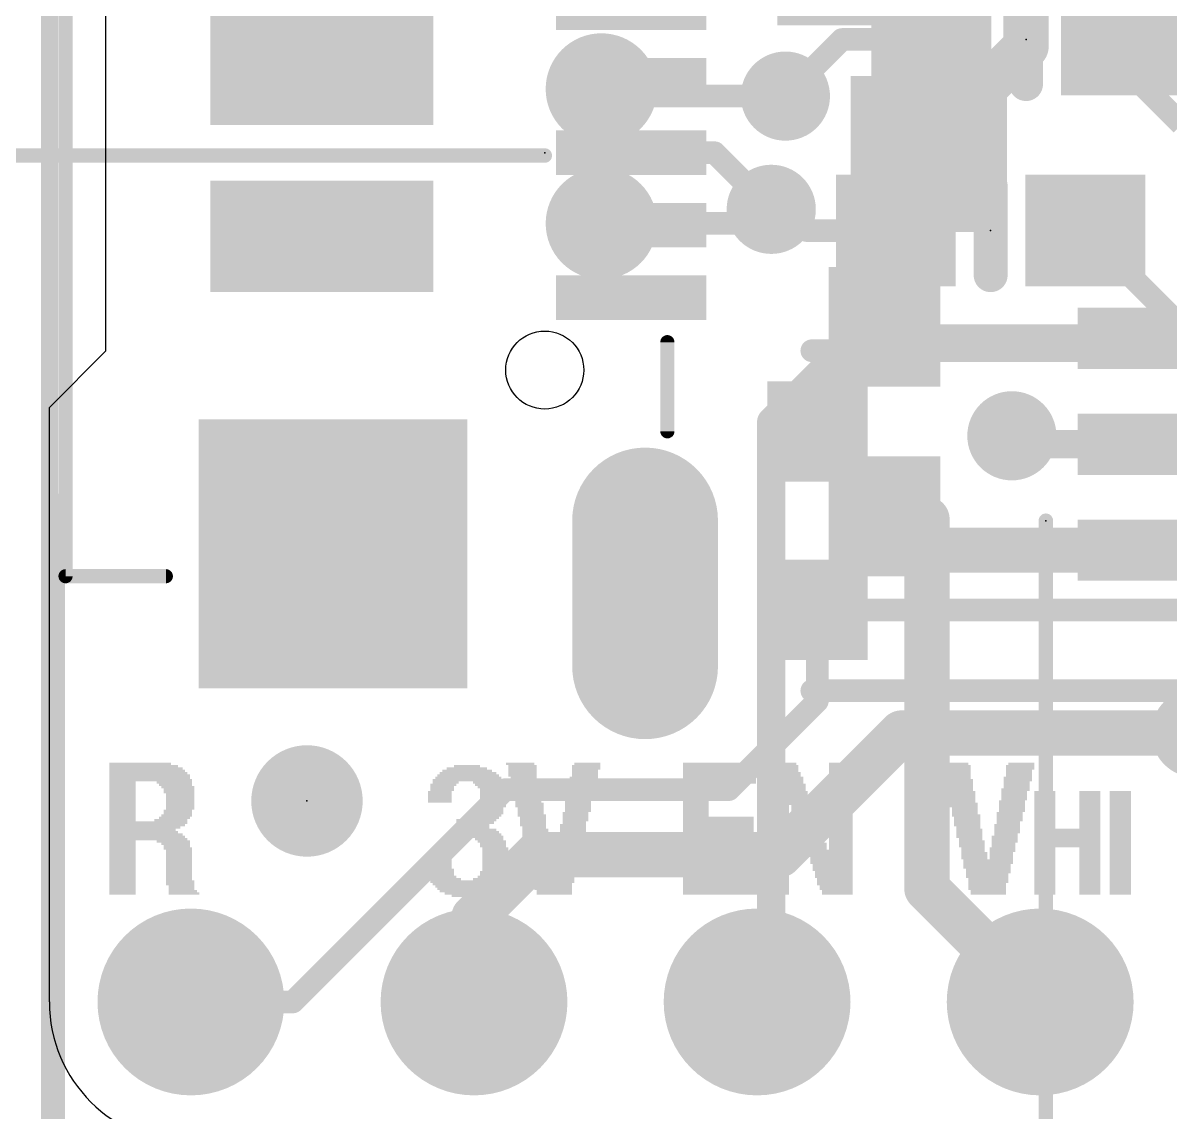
# Model space of a CAD drawing. Extents: x -6 to 40.4, y -4.9 to 21.7.
# Drawn here: x -0.24 to 10.06, y 0.28 to 10.05 of the extents above; entities that cross this region are included whole.
import ezdxf

# ---------------------------------------------------------------- set-up
doc = ezdxf.new("R2010")
doc.units = 0
for name, color, linetype in [('1', 12, 'CONTINUOUS'), ('16', 5, 'CONTINUOUS'), ('17', 110, 'CONTINUOUS'), ('18', 110, 'CONTINUOUS'), ('20', 4, 'CONTINUOUS'), ('200', 132, 'CONTINUOUS'), ('21', 40, 'CONTINUOUS'), ('23', 40, 'CONTINUOUS'), ('47', 253, 'CONTINUOUS')]:
    doc.layers.add(name, color=color, linetype=linetype)

# ---------------------------------------------------------------- blocks, each defined once
blk = doc.blocks.new('PIE')
at = {"const_width": 0.5}
blk.add_lwpolyline([(0, -0.25, 1), (0, 0.25, 1), (0, -0.25)], format="xyb", dxfattribs=at)
blk = doc.blocks.new('RECT')
blk.add_solid([(-0.5, -0.5), (0.5, -0.5), (-0.5, 0.5), (0.5, 0.5)])
blk = doc.blocks.new('ROUNDP')
at = {"const_width": 0.5}
blk.add_lwpolyline([(0, -0.25, 1), (0, 0.25, 1), (0, -0.25)], format="xyb", dxfattribs=at)
blk = doc.blocks.new('OFFSETP100')
at = {"const_width": 1}
blk.add_lwpolyline([(0, 0), (1, 0)], dxfattribs=at)
at = {"const_width": 0.5}
for points in [[(0, 0.25, 1), (0, -0.25)], [(1, -0.25, 1), (1, 0.25)]]:
    blk.add_lwpolyline(points, format="xyb", dxfattribs=at)
blk = doc.blocks.new('SQUAREP')
blk.add_solid([(-0.5, -0.5), (0.5, -0.5), (-0.5, 0.5), (0.5, 0.5)])
blk = doc.blocks.new('ROUNDV')
at = {"const_width": 0.5}
blk.add_lwpolyline([(0, -0.25, 1), (0, 0.25, 1), (0, -0.25)], format="xyb", dxfattribs=at)

msp = doc.modelspace()

# ---------------------------------------------------------------- linework, layer by layer
at = {"layer": '1'}
for points, const_width in [([(0, 17.78), (0, 0)], 0.1524), ([(7.112, 9.906), (6.604, 9.398)], 0.2032), ([(7.913, 9.906), (7.112, 9.906)], 0.2032), ([(9.613, 9.906), (9.613, 9.691)], 0.2032), ([(10.16, 9.144), (9.613, 9.691)], 0.2032), ([(5.22, 9.54), (5.362, 9.398)], 0.2032), ([(6.604, 9.398), (5.362, 9.398)], 0.2032), ([(5.22, 8.89), (5.969, 8.89)], 0.2032), ([(5.969, 8.89), (6.477, 8.382)], 0.2032), ([(6.477, 8.382), (6.604, 8.382)], 0.2032), ([(6.7945, 8.1915), (6.604, 8.382)], 0.2032), ([(7.5955, 8.1915), (6.7945, 8.1915)], 0.2032), ([(10.3242, 7.1628), (9.2955, 8.1915)], 0.2032), ([(6.8908, 4.788), (10.9908, 4.788)], 0.2032), ([(6.8908, 3.9698), (6.8908, 4.788)], 0.2032), ([(6.096, 3.175), (6.8908, 3.9698)], 0.2032), ([(6.5532, 2.5908), (7.6454, 3.683)], 0.4064), ([(10.287, 3.683), (7.6454, 3.683)], 0.4064), ([(4.0894, 3.175), (2.1844, 1.27)], 0.2032), ([(6.096, 3.175), (4.0894, 3.175)], 0.2032), ([(4.3688, 2.5908), (3.81, 2.032)], 0.4064), ([(4.3688, 2.5908), (6.5532, 2.5908)], 0.4064), ([(3.81, 1.27), (3.81, 2.032)], 0.4064), ([(1.27, 1.27), (2.1844, 1.27)], 0.2032)]:
    msp.add_lwpolyline(points, dxfattribs=dict(at, const_width=const_width))
for points, const_width in [([(7.112, 9.9568, 1), (7.112, 9.8552)], 0.1016), ([(7.1479, 9.8701, 1), (7.0761, 9.9419)], 0.1016), ([(7.913, 9.8552, 1), (7.913, 9.9568)], 0.1016), ([(9.6638, 9.906, 1), (9.5622, 9.906)], 0.1016), ([(9.6489, 9.7269, 1), (9.5771, 9.6551)], 0.1016), ([(9.5622, 9.691, 1), (9.6638, 9.691)], 0.1016), ([(5.2559, 9.5759, 1), (5.1841, 9.5041)], 0.1016), ([(5.362, 9.4488, 1), (5.362, 9.3472)], 0.1016), ([(5.3261, 9.3621, 1), (5.3979, 9.4339)], 0.1016), ([(6.5681, 9.4339, 1), (6.6399, 9.3621)], 0.1016), ([(6.604, 9.3472, 1), (6.604, 9.4488)], 0.1016), ([(5.22, 8.9408, 1), (5.22, 8.8392)], 0.1016), ([(6.0049, 8.9259, 1), (5.9331, 8.8541)], 0.1016), ([(5.969, 8.8392, 1), (5.969, 8.9408)], 0.1016), ([(6.477, 8.4328, 1), (6.477, 8.3312)], 0.1016), ([(6.4411, 8.3461, 1), (6.5129, 8.4179)], 0.1016), ([(6.6399, 8.4179, 1), (6.5681, 8.3461)], 0.1016), ([(6.604, 8.3312, 1), (6.604, 8.4328)], 0.1016), ([(6.7945, 8.2423, 1), (6.7945, 8.1407)], 0.1016), ([(6.7586, 8.1556, 1), (6.8304, 8.2274)], 0.1016), ([(7.5955, 8.1407, 1), (7.5955, 8.2423)], 0.1016), ([(9.3314, 8.2274, 1), (9.2596, 8.1556)], 0.1016), ([(6.8908, 4.8388, 1), (6.8908, 4.7372)], 0.1016), ([(6.9416, 4.788, 1), (6.84, 4.788)], 0.1016), ([(6.84, 3.9698, 1), (6.9416, 3.9698)], 0.1016), ([(6.9267, 3.9339, 1), (6.8549, 4.0057)], 0.1016), ([(7.6454, 3.7846, 1), (7.6454, 3.5814)], 0.2032), ([(7.7172, 3.6112, 1), (7.5736, 3.7548)], 0.2032), ([(4.0894, 3.2258, 1), (4.0894, 3.1242)], 0.1016), ([(4.1253, 3.1391, 1), (4.0535, 3.2109)], 0.1016), ([(6.0601, 3.2109, 1), (6.1319, 3.1391)], 0.1016), ([(6.096, 3.1242, 1), (6.096, 3.2258)], 0.1016), ([(4.3688, 2.6924, 1), (4.3688, 2.4892)], 0.2032), ([(4.4406, 2.519, 1), (4.297, 2.6626)], 0.2032), ([(6.5532, 2.4892, 1), (6.5532, 2.6924)], 0.2032), ([(6.4814, 2.6626, 1), (6.625, 2.519)], 0.2032), ([(3.9116, 2.032, 1), (3.7084, 2.032)], 0.2032), ([(3.7382, 2.1038, 1), (3.8818, 1.9602)], 0.2032), ([(1.27, 1.3208, 1), (1.27, 1.2192)], 0.1016), ([(2.1485, 1.3059, 1), (2.2203, 1.2341)], 0.1016), ([(2.1844, 1.2192, 1), (2.1844, 1.3208)], 0.1016), ([(3.7084, 1.27, 1), (3.9116, 1.27)], 0.2032)]:
    msp.add_lwpolyline(points, format="xyb", dxfattribs=dict(at, const_width=const_width))
at = {"layer": '16'}
for points, const_width in [([(0, 17.78), (0, 0)], 0.1524), ([(8.763, 11.176), (8.763, 9.8425)], 0.4064), ([(8.763, 9.8425), (7.8909, 8.9704)], 0.4064), ([(5.0165, 9.398), (4.953, 9.4615)], 0.2032), ([(6.604, 9.398), (5.0165, 9.398)], 0.2032), ([(7.8909, 8.8773), (7.8909, 8.9704)], 0.254), ([(6.477, 8.382), (6.35, 8.255)], 0.2032), ([(6.35, 8.255), (4.953, 8.255)], 0.2032), ([(7.327, 7.327), (6.477, 6.477)], 0.254), ([(7.493, 7.327), (7.327, 7.327)], 0.254), ([(7.5962, 7.2238), (7.493, 7.327)], 0.254), ([(9.8251, 7.2238), (7.5962, 7.2238)], 0.254), ([(6.477, 6.477), (6.477, 1.397)], 0.254), ([(8.7122, 6.2738), (8.636, 6.35)], 0.254), ([(9.8251, 6.2738), (8.7122, 6.2738)], 0.254), ([(7.493, 5.9827), (7.1427, 5.6324)], 0.254), ([(7.493, 5.627), (7.493, 5.9827)], 0.254), ([(7.493, 5.9827), (7.874, 5.6017)], 0.254), ([(7.874, 5.6017), (7.874, 2.286)], 0.4064), ([(7.2973, 5.3238), (7.1427, 5.6324)], 0.254), ([(9.8251, 5.3238), (7.2973, 5.3238)], 0.4064), ([(9.8251, 5.3238), (10.4292, 5.3238)], 0.4064), ([(7.874, 2.286), (8.89, 1.27)], 0.4064), ([(6.477, 1.397), (6.35, 1.27)], 0.254)]:
    msp.add_lwpolyline(points, dxfattribs=dict(at, const_width=const_width))
for points, const_width in [([(8.8348, 9.7707, 1), (8.6912, 9.9143)], 0.2032), ([(8.6614, 9.8425, 1), (8.8646, 9.8425)], 0.2032), ([(4.9889, 9.4974, 1), (4.9171, 9.4256)], 0.1016), ([(5.0165, 9.4488, 1), (5.0165, 9.3472)], 0.1016), ([(4.9806, 9.3621, 1), (5.0524, 9.4339)], 0.1016), ([(6.604, 9.3472, 1), (6.604, 9.4488)], 0.1016), ([(7.8191, 9.0422, 1), (7.9627, 8.8986)], 0.2032), ([(7.9544, 8.9704, 1), (7.8274, 8.9704)], 0.127), ([(7.8274, 8.8773, 1), (7.9544, 8.8773)], 0.127), ([(6.5129, 8.3461, 1), (6.4411, 8.4179)], 0.1016), ([(4.953, 8.3058, 1), (4.953, 8.2042)], 0.1016), ([(6.3141, 8.2909, 1), (6.3859, 8.2191)], 0.1016), ([(6.35, 8.2042, 1), (6.35, 8.3058)], 0.1016), ([(7.327, 7.3905, 1), (7.327, 7.2635)], 0.127), ([(7.3719, 7.2821, 1), (7.2821, 7.3719)], 0.127), ([(7.5379, 7.3719, 1), (7.4481, 7.2821)], 0.127), ([(7.493, 7.2635, 1), (7.493, 7.3905)], 0.127), ([(7.5962, 7.2873, 1), (7.5962, 7.1603)], 0.127), ([(7.5513, 7.1789, 1), (7.6411, 7.2687)], 0.127), ([(9.8251, 7.1603, 1), (9.8251, 7.2873)], 0.127), ([(6.5405, 6.477, 1), (6.4135, 6.477)], 0.127), ([(6.4321, 6.5219, 1), (6.5219, 6.4321)], 0.127), ([(8.6809, 6.3949, 1), (8.5911, 6.3051)], 0.127), ([(8.7122, 6.3373, 1), (8.7122, 6.2103)], 0.127), ([(8.6673, 6.2289, 1), (8.7571, 6.3187)], 0.127), ([(9.8251, 6.2103, 1), (9.8251, 6.3373)], 0.127), ([(7.5565, 5.9827, 1), (7.4295, 5.9827)], 0.127), ([(7.5379, 6.0276, 1), (7.4481, 5.9378)], 0.127), ([(7.5379, 5.9378, 1), (7.4481, 6.0276)], 0.127), ([(7.9756, 5.6017, 1), (7.7724, 5.6017)], 0.2032), ([(7.1995, 5.6609, 1), (7.0859, 5.604)], 0.127), ([(7.0978, 5.6773, 1), (7.1876, 5.5875)], 0.127), ([(7.4295, 5.627, 1), (7.5565, 5.627)], 0.127), ([(7.8291, 5.5568, 1), (7.9189, 5.6466)], 0.127), ([(7.2973, 5.4254, 1), (7.2973, 5.2222)], 0.2032), ([(9.8251, 5.4254, 1), (9.8251, 5.2222)], 0.2032), ([(9.8251, 5.2222, 1), (9.8251, 5.4254)], 0.2032), ([(7.2405, 5.2954, 1), (7.3541, 5.3522)], 0.127), ([(7.9458, 2.3578, 1), (7.8022, 2.2142)], 0.2032), ([(7.7724, 2.286, 1), (7.9756, 2.286)], 0.2032), ([(6.4135, 1.397, 1), (6.5405, 1.397)], 0.127), ([(6.5219, 1.3521, 1), (6.4321, 1.4419)], 0.127), ([(8.8182, 1.1982, 1), (8.9618, 1.3418)], 0.2032), ([(6.3051, 1.3149, 1), (6.3949, 1.2251)], 0.127)]:
    msp.add_lwpolyline(points, format="xyb", dxfattribs=dict(at, const_width=const_width))
at = {"layer": '20'}
for p, q in [((0.508, 7.112), (0.508, 10.668)), ((0, 6.604), (0.508, 7.112)), ((0, 1.27), (0, 6.604))]:
    msp.add_line(p, q, dxfattribs=at)
msp.add_circle((4.445, 6.94), 0.35, dxfattribs=at)
msp.add_arc((1.27, 1.27), 1.27, 180, 270, dxfattribs=at)
at = {"layer": '21'}
for points, const_width in [([(0.145, 12.69), (0.145, 5.09)], 0.127), ([(8.763, 10.306), (8.763, 9.506)], 0.3048), ([(8.4455, 8.5915), (8.4455, 7.7915)], 0.3048), ([(5.545, 7.19), (5.545, 6.39)], 0.127), ([(6.8408, 7.1134), (11.0408, 7.1134)], 0.2032), ([(0.145, 5.09), (1.045, 5.09)], 0.127), ([(11.0408, 4.0626), (6.8408, 4.0626)], 0.2032)]:
    msp.add_lwpolyline(points, dxfattribs=dict(at, const_width=const_width))
for points, const_width in [([(8.6868, 9.506, 1), (8.8392, 9.506)], 0.1524), ([(8.5217, 8.5915, 1), (8.3693, 8.5915)], 0.1524), ([(8.3693, 7.7915, 1), (8.5217, 7.7915)], 0.1524), ([(5.5767, 7.19, 1), (5.5133, 7.19)], 0.0635), ([(6.8408, 7.1642, 1), (6.8408, 7.0626)], 0.1016), ([(5.5133, 6.39, 1), (5.5767, 6.39)], 0.0635), ([(0.145, 5.1217, 1), (0.145, 5.0583)], 0.0635), ([(1.045, 5.0583, 1), (1.045, 5.1217)], 0.0635), ([(0.1133, 5.09, 1), (0.1768, 5.09)], 0.0635), ([(6.8408, 4.1134, 1), (6.8408, 4.0118)], 0.1016)]:
    msp.add_lwpolyline(points, format="xyb", dxfattribs=dict(at, const_width=const_width))
at = {"layer": '23'}
for p in [(8.763, 9.906), (4.445, 8.89), (8.4455, 8.1915), (8.9408, 5.588), (2.3114, 3.0734)]:
    msp.add_point(p, dxfattribs=at)
at = {"layer": '47', "const_width": 0.13}
for points in [[(4.445, 8.8646), (-2.7628, 8.8646)], [(0.0762, 5.7658), (0.0762, -4.8456)], [(8.9408, 5.588), (8.9408, -4.8456)]]:
    msp.add_lwpolyline(points, dxfattribs=at)
at = {"layer": '47', "const_width": 0.065}
for points in [[(4.445, 8.8321, 1), (4.445, 8.8971)], [(0.1087, 5.7658, 1), (0.0437, 5.7658)], [(8.9733, 5.588, 1), (8.9083, 5.588)]]:
    msp.add_lwpolyline(points, format="xyb", dxfattribs=at)

# ---------------------------------------------------------------- block references
at = {"layer": '1'}
for p, xscale in [((7.913, 9.906), 1.075), ((9.613, 9.906), 1.075), ((2.445, 9.64), 2), ((7.5955, 8.1915), 1.075), ((9.2955, 8.1915), 1.075), ((2.445, 8.14), 2)]:
    msp.add_blockref('RECT', p, dxfattribs=dict(at, xscale=xscale))
at = {"layer": '1', "xscale": 0.4, "yscale": 1.35, "rotation": 270}
for p in [(5.22, 10.19), (5.22, 9.54), (5.22, 8.89), (5.22, 8.24), (5.22, 7.59)]:
    msp.add_blockref('RECT', p, dxfattribs=at)
at = {"layer": '1', "xscale": 0.9, "yscale": 0.9}
for p in [(6.8908, 6.388), (6.8908, 4.788)]:
    msp.add_blockref('RECT', p, dxfattribs=at)
at = {"layer": '1'}
msp.add_blockref('PIE', (2.3114, 3.0734), dxfattribs=at)
at = {"layer": '16', "rotation": 90}
for p, xscale, yscale in [((7.2305, 10.7315), 1.4, 1.4), ((7.8909, 8.8773), 1.4, 1.4), ((9.8251, 7.2238), 0.55, 1.2), ((9.8251, 6.2738), 0.55, 1.2), ((9.8251, 5.3238), 0.55, 1.2)]:
    msp.add_blockref('RECT', p, dxfattribs=dict(at, xscale=xscale, yscale=yscale))
at = {"layer": '16'}
for p in [(4.953, 9.4615), (4.953, 8.255)]:
    msp.add_blockref('PIE', p, dxfattribs=at)
at = {"layer": '16', "xscale": 1.075, "rotation": 270}
for p in [(7.493, 7.327), (7.493, 5.627)]:
    msp.add_blockref('RECT', p, dxfattribs=at)
at = {"layer": '17', "xscale": 2.413, "yscale": 2.413}
msp.add_blockref('SQUAREP', (2.545, 5.29), dxfattribs=at)
msp.add_blockref('SQUAREP', (2.545, 5.29), dxfattribs=at)
at = {"layer": '17', "rotation": 270}
for name, p, xscale, yscale in [('OFFSETP100', (5.345, 5.59), 1.308, 1.308), ('OFFSETP100', (5.345, 5.59), 1.308, 1.308), ('ROUNDP', (1.27, 1.27), 1.6764, 1.6764), ('ROUNDP', (1.27, 1.27), 1.6764, 1.6764), ('ROUNDP', (3.81, 1.27), 1.6764, 1.6764), ('ROUNDP', (3.81, 1.27), 1.6764, 1.6764), ('ROUNDP', (6.35, 1.27), 1.6764, 1.6764), ('ROUNDP', (6.35, 1.27), 1.6764, 1.6764), ('ROUNDP', (8.89, 1.27), 1.6764, 1.6764), ('ROUNDP', (8.89, 1.27), 1.6764, 1.6764)]:
    msp.add_blockref(name, p, dxfattribs=dict(at, xscale=xscale, yscale=yscale))
at = {"layer": '18', "xscale": 0.8001, "yscale": 0.8001}
for p in [(6.604, 9.398), (6.604, 9.398), (6.477, 8.382), (6.477, 8.382), (8.636, 6.35), (8.636, 6.35), (10.287, 3.683), (10.287, 3.683)]:
    msp.add_blockref('ROUNDV', p, dxfattribs=at)
at = {"layer": '200'}
for p, xscale, yscale in [((0.8148, 3.4078), 0.5512, 0.0211), ((0.8465, 3.3867), 0.6147, 0.0211), ((3.7465, 3.3867), 0.2337, 0.0211), ((4.224, 3.4078), 0.254, 0.0211), ((4.2443, 3.3867), 0.254, 0.0211), ((4.8158, 3.3867), 0.254, 0.0211), ((4.826, 3.4078), 0.2337, 0.0211), ((6.0122, 3.4078), 0.6553, 0.0211), ((6.0122, 3.3867), 0.6553, 0.0211), ((6.5621, 3.4078), 0.2769, 0.0211), ((6.5723, 3.3867), 0.2972, 0.0211), ((7.1018, 3.4078), 0.2134, 0.0211), ((7.1018, 3.3867), 0.2134, 0.0211), ((8.1178, 3.4078), 0.254, 0.0211), ((8.1382, 3.3867), 0.254, 0.0211), ((8.7097, 3.3867), 0.254, 0.0211), ((8.7198, 3.4078), 0.2337, 0.0211), ((0.8681, 3.3655), 0.6579, 0.0213), ((0.8783, 3.3443), 0.6782, 0.0211), ((0.8884, 3.3232), 0.6985, 0.0211), ((0.8999, 3.302), 0.7214, 0.0213), ((3.7579, 3.302), 0.5512, 0.0213), ((3.7567, 3.3232), 0.508, 0.0211), ((3.7478, 3.3443), 0.4445, 0.0211), ((3.7465, 3.3655), 0.3607, 0.0213), ((4.2443, 3.3655), 0.254, 0.0213), ((4.2443, 3.3443), 0.254, 0.0211), ((4.2443, 3.3232), 0.254, 0.0211), ((4.2443, 3.302), 0.254, 0.0213), ((4.8158, 3.3655), 0.254, 0.0213), ((4.8057, 3.3443), 0.2337, 0.0211), ((4.8057, 3.3232), 0.2337, 0.0211), ((4.8057, 3.302), 0.2337, 0.0213), ((6.0122, 3.3655), 0.6553, 0.0213), ((6.0122, 3.3443), 0.6553, 0.0211), ((6.0122, 3.3232), 0.6553, 0.0211), ((6.0122, 3.302), 0.6553, 0.0213), ((6.5824, 3.3232), 0.3175, 0.0211), ((6.5824, 3.302), 0.3175, 0.0213), ((6.5723, 3.3655), 0.2972, 0.0213), ((6.5723, 3.3443), 0.2972, 0.0211), ((7.1018, 3.3655), 0.2134, 0.0213), ((7.1018, 3.3443), 0.2134, 0.0211), ((7.1018, 3.3232), 0.2134, 0.0211), ((7.1018, 3.302), 0.2134, 0.0213), ((8.1382, 3.3655), 0.254, 0.0213), ((8.1382, 3.3443), 0.254, 0.0211), ((8.1382, 3.3232), 0.254, 0.0211), ((8.1382, 3.302), 0.254, 0.0213), ((8.7097, 3.3655), 0.254, 0.0213), ((8.6995, 3.3443), 0.2337, 0.0211), ((8.6995, 3.3232), 0.2337, 0.0211), ((8.6995, 3.302), 0.2337, 0.0213), ((0.8999, 3.2808), 0.7214, 0.0211), ((0.91, 3.2597), 0.7417, 0.0211), ((0.656, 3.2385), 0.2337, 0.0213), ((0.656, 3.2173), 0.2337, 0.0211), ((0.656, 3.1962), 0.2337, 0.0211), ((1.1221, 3.2385), 0.3175, 0.0213), ((1.1323, 3.2173), 0.2972, 0.0211), ((1.1526, 3.1962), 0.2972, 0.0211), ((3.5357, 3.2173), 0.2337, 0.0211), ((3.5243, 3.1962), 0.2108, 0.0211), ((3.7465, 3.2597), 0.6147, 0.0211), ((3.556, 3.2385), 0.2337, 0.0213), ((3.7579, 3.2808), 0.5918, 0.0211), ((3.937, 3.2385), 0.2743, 0.0213), ((3.9472, 3.2173), 0.254, 0.0211), ((3.97, 3.1962), 0.254, 0.0211), ((4.2545, 3.2808), 0.2337, 0.0211), ((4.2647, 3.2597), 0.254, 0.0211), ((4.2647, 3.2385), 0.254, 0.0213), ((4.2647, 3.2173), 0.254, 0.0211), ((4.2761, 3.1962), 0.2311, 0.0211), ((4.7955, 3.2808), 0.254, 0.0211), ((4.7955, 3.2597), 0.254, 0.0211), ((4.7841, 3.2385), 0.2311, 0.0213), ((4.7841, 3.2173), 0.2311, 0.0211), ((4.7841, 3.1962), 0.2311, 0.0211), ((6.0122, 3.2808), 0.6553, 0.0211), ((6.0122, 3.2597), 0.6553, 0.0211), ((6.0122, 3.2385), 0.6553, 0.0213), ((5.8001, 3.2173), 0.2311, 0.0211), ((5.8001, 3.1962), 0.2311, 0.0211), ((6.5938, 3.2808), 0.3404, 0.0211), ((6.5938, 3.2597), 0.3404, 0.0211), ((6.5938, 3.2385), 0.3404, 0.0213), ((6.604, 3.2173), 0.3607, 0.0211), ((6.604, 3.1962), 0.3607, 0.0211), ((7.1018, 3.2808), 0.2134, 0.0211), ((7.1018, 3.2597), 0.2134, 0.0211), ((7.1018, 3.2385), 0.2134, 0.0213), ((7.1018, 3.2173), 0.2134, 0.0211), ((7.1018, 3.1962), 0.2134, 0.0211), ((8.1496, 3.2808), 0.2311, 0.0211), ((8.161, 3.2597), 0.254, 0.0211), ((8.161, 3.2385), 0.254, 0.0213), ((8.161, 3.2173), 0.254, 0.0211), ((8.1712, 3.1962), 0.2337, 0.0211), ((8.6893, 3.2808), 0.254, 0.0211), ((8.6893, 3.2597), 0.254, 0.0211), ((8.6792, 3.2385), 0.2337, 0.0213), ((8.6792, 3.2173), 0.2337, 0.0211), ((8.6792, 3.1962), 0.2337, 0.0211), ((0.656, 3.175), 0.2337, 0.0213), ((0.656, 3.1538), 0.2337, 0.0211), ((0.656, 3.1327), 0.2337, 0.0211), ((0.656, 3.1115), 0.2337, 0.0213), ((0.656, 3.0903), 0.2337, 0.0211), ((1.164, 3.175), 0.2743, 0.0213), ((1.164, 3.1538), 0.2743, 0.0211), ((1.1742, 3.1327), 0.254, 0.0211), ((1.1742, 3.1115), 0.254, 0.0213), ((1.1742, 3.0903), 0.254, 0.0211), ((3.5039, 3.1538), 0.2108, 0.0211), ((3.5039, 3.1327), 0.2108, 0.0211), ((3.5039, 3.1115), 0.2108, 0.0213), ((3.5039, 3.0903), 0.2108, 0.0211), ((3.5243, 3.175), 0.2108, 0.0213), ((3.9802, 3.175), 0.2337, 0.0213), ((3.9802, 3.1538), 0.2337, 0.0211), ((3.9802, 3.1327), 0.2337, 0.0211), ((3.9802, 3.1115), 0.2337, 0.0213), ((3.9802, 3.0903), 0.2337, 0.0211), ((4.2761, 3.175), 0.2311, 0.0213), ((4.2875, 3.1538), 0.254, 0.0211), ((4.2875, 3.1327), 0.254, 0.0211), ((4.2977, 3.1115), 0.2337, 0.0213), ((4.2977, 3.0903), 0.2337, 0.0211), ((4.7625, 3.1538), 0.2337, 0.0211), ((4.7625, 3.1327), 0.2337, 0.0211), ((4.7625, 3.1115), 0.2337, 0.0213), ((4.7625, 3.0903), 0.2337, 0.0211), ((4.7727, 3.175), 0.254, 0.0213), ((5.8001, 3.175), 0.2311, 0.0213), ((5.8001, 3.1538), 0.2311, 0.0211), ((5.8001, 3.1327), 0.2311, 0.0211), ((5.8001, 3.1115), 0.2311, 0.0213), ((5.8001, 3.0903), 0.2311, 0.0211), ((6.604, 3.175), 0.3607, 0.0213), ((6.6142, 3.1538), 0.381, 0.0211), ((6.6142, 3.1327), 0.381, 0.0211), ((6.6142, 3.1115), 0.381, 0.0213), ((6.6256, 3.0903), 0.4039, 0.0211), ((7.1018, 3.175), 0.2134, 0.0213), ((7.1018, 3.1538), 0.2134, 0.0211), ((7.1018, 3.1327), 0.2134, 0.0211), ((7.1018, 3.1115), 0.2134, 0.0213), ((7.1018, 3.0903), 0.2134, 0.0211), ((8.1813, 3.1538), 0.254, 0.0211), ((8.1813, 3.1327), 0.254, 0.0211), ((8.1712, 3.175), 0.2337, 0.0213), ((8.1915, 3.1115), 0.2337, 0.0213), ((8.1915, 3.0903), 0.2337, 0.0211), ((8.669, 3.175), 0.254, 0.0213), ((8.6576, 3.1538), 0.2311, 0.0211), ((8.6576, 3.1327), 0.2311, 0.0211), ((8.6576, 3.1115), 0.2311, 0.0213), ((8.6576, 3.0903), 0.2311, 0.0211), ((8.9319, 3.1538), 0.1905, 0.0211), ((8.9319, 3.1327), 0.1905, 0.0211), ((8.9319, 3.1115), 0.1905, 0.0213), ((8.9319, 3.0903), 0.1905, 0.0211), ((9.3358, 3.1538), 0.1905, 0.0211), ((9.3358, 3.1327), 0.1905, 0.0211), ((9.3358, 3.1115), 0.1905, 0.0213), ((9.3358, 3.0903), 0.1905, 0.0211), ((9.6101, 3.1538), 0.1905, 0.0211), ((9.6101, 3.1327), 0.1905, 0.0211), ((9.6101, 3.1115), 0.1905, 0.0213), ((9.6101, 3.0903), 0.1905, 0.0211), ((0.656, 3.0692), 0.2337, 0.0211), ((0.656, 3.048), 0.2337, 0.0213), ((0.656, 3.0268), 0.2337, 0.0211), ((0.656, 3.0057), 0.2337, 0.0211), ((0.656, 2.9845), 0.2337, 0.0213), ((1.1539, 2.9845), 0.254, 0.0213), ((1.1742, 3.0692), 0.254, 0.0211), ((1.1742, 3.048), 0.254, 0.0213), ((1.1742, 3.0268), 0.254, 0.0211), ((1.1742, 3.0057), 0.254, 0.0211), ((3.5039, 3.0692), 0.2108, 0.0211), ((3.9586, 3.0057), 0.2311, 0.0211), ((3.9586, 2.9845), 0.2311, 0.0213), ((3.9802, 3.0692), 0.2337, 0.0211), ((3.9802, 3.048), 0.2337, 0.0213), ((3.9802, 3.0268), 0.2337, 0.0211), ((4.2977, 3.0692), 0.2337, 0.0211), ((4.3078, 3.048), 0.254, 0.0213), ((4.3078, 3.0268), 0.254, 0.0211), ((4.318, 3.0057), 0.2337, 0.0211), ((4.318, 2.9845), 0.2337, 0.0213), ((4.7422, 3.0692), 0.2337, 0.0211), ((4.7422, 3.048), 0.2337, 0.0213), ((4.7422, 3.0268), 0.2337, 0.0211), ((4.7422, 3.0057), 0.2337, 0.0211), ((4.7422, 2.9845), 0.2337, 0.0213), ((5.8001, 3.0692), 0.2311, 0.0211), ((5.8001, 3.048), 0.2311, 0.0213), ((5.8001, 3.0268), 0.2311, 0.0211), ((5.8001, 3.0057), 0.2311, 0.0211), ((5.8001, 2.9845), 0.2311, 0.0213), ((6.5303, 3.0268), 0.2134, 0.0211), ((6.5303, 3.0057), 0.2134, 0.0211), ((6.5303, 2.9845), 0.2134, 0.0213), ((6.6256, 3.0692), 0.4039, 0.0211), ((6.6256, 3.048), 0.4039, 0.0213), ((6.7526, 3.0268), 0.1905, 0.0211), ((6.7526, 3.0057), 0.1905, 0.0211), ((6.7628, 2.9845), 0.2108, 0.0213), ((7.1018, 3.0692), 0.2134, 0.0211), ((7.1018, 3.048), 0.2134, 0.0213), ((7.1018, 3.0268), 0.2134, 0.0211), ((7.1018, 3.0057), 0.2134, 0.0211), ((7.1018, 2.9845), 0.2134, 0.0213), ((8.1915, 3.0692), 0.2337, 0.0211), ((8.2017, 3.048), 0.254, 0.0213), ((8.2017, 3.0268), 0.254, 0.0211), ((8.2131, 3.0057), 0.2311, 0.0211), ((8.2131, 2.9845), 0.2311, 0.0213), ((8.636, 3.0692), 0.2337, 0.0211), ((8.636, 3.048), 0.2337, 0.0213), ((8.636, 3.0268), 0.2337, 0.0211), ((8.636, 3.0057), 0.2337, 0.0211), ((8.636, 2.9845), 0.2337, 0.0213), ((8.9319, 3.0692), 0.1905, 0.0211), ((8.9319, 3.048), 0.1905, 0.0213), ((8.9319, 3.0268), 0.1905, 0.0211), ((8.9319, 3.0057), 0.1905, 0.0211), ((8.9319, 2.9845), 0.1905, 0.0213), ((9.3358, 3.0692), 0.1905, 0.0211), ((9.3358, 3.048), 0.1905, 0.0213), ((9.3358, 3.0268), 0.1905, 0.0211), ((9.3358, 3.0057), 0.1905, 0.0211), ((9.3358, 2.9845), 0.1905, 0.0213), ((9.6101, 3.0692), 0.1905, 0.0211), ((9.6101, 3.048), 0.1905, 0.0213), ((9.6101, 3.0268), 0.1905, 0.0211), ((9.6101, 3.0057), 0.1905, 0.0211), ((9.6101, 2.9845), 0.1905, 0.0213), ((0.656, 2.9633), 0.2337, 0.0211), ((0.656, 2.9422), 0.2337, 0.0211), ((0.656, 2.921), 0.2337, 0.0213), ((0.656, 2.8998), 0.2337, 0.0211), ((0.8884, 2.8787), 0.6985, 0.0211), ((1.0904, 2.8998), 0.2946, 0.0211), ((1.1221, 2.921), 0.2769, 0.0213), ((1.1424, 2.9422), 0.2769, 0.0211), ((1.1539, 2.9633), 0.254, 0.0211), ((3.8316, 2.8998), 0.3581, 0.0211), ((3.8214, 2.8787), 0.3378, 0.0211), ((3.9065, 2.921), 0.254, 0.0213), ((3.937, 2.9422), 0.2337, 0.0211), ((3.9472, 2.9633), 0.254, 0.0211), ((4.318, 2.9633), 0.2337, 0.0211), ((4.3282, 2.9422), 0.254, 0.0211), ((4.3396, 2.921), 0.2311, 0.0213), ((4.3396, 2.8998), 0.2311, 0.0211), ((4.3396, 2.8787), 0.2311, 0.0211), ((4.7104, 2.8787), 0.2108, 0.0211), ((4.7206, 2.9633), 0.2311, 0.0211), ((4.7206, 2.9422), 0.2311, 0.0211), ((4.7206, 2.921), 0.2311, 0.0213), ((4.7206, 2.8998), 0.2311, 0.0211), ((5.8001, 2.9633), 0.2311, 0.0211), ((5.8001, 2.9422), 0.2311, 0.0211), ((6.002, 2.921), 0.635, 0.0213), ((6.002, 2.8998), 0.635, 0.0211), ((6.002, 2.8787), 0.635, 0.0211), ((6.5303, 2.9633), 0.2134, 0.0211), ((6.5303, 2.9422), 0.2134, 0.0211), ((6.5303, 2.921), 0.2134, 0.0213), ((6.5303, 2.8998), 0.2134, 0.0211), ((6.5303, 2.8787), 0.2134, 0.0211), ((6.7729, 2.9633), 0.1905, 0.0211), ((6.7729, 2.9422), 0.1905, 0.0211), ((6.7945, 2.921), 0.188, 0.0213), ((6.7945, 2.8998), 0.188, 0.0211), ((6.7945, 2.8787), 0.188, 0.0211), ((7.1018, 2.9633), 0.2134, 0.0211), ((7.1018, 2.9422), 0.2134, 0.0211), ((7.1018, 2.921), 0.2134, 0.0213), ((7.1018, 2.8998), 0.2134, 0.0211), ((7.1018, 2.8787), 0.2134, 0.0211), ((8.2245, 2.9422), 0.254, 0.0211), ((8.2131, 2.9633), 0.2311, 0.0211), ((8.2347, 2.921), 0.2337, 0.0213), ((8.2347, 2.8998), 0.2337, 0.0211), ((8.2347, 2.8787), 0.2337, 0.0211), ((8.6157, 2.9633), 0.2337, 0.0211), ((8.6157, 2.9422), 0.2337, 0.0211), ((8.6157, 2.921), 0.2337, 0.0213), ((8.6157, 2.8998), 0.2337, 0.0211), ((8.6043, 2.8787), 0.2108, 0.0211), ((8.9319, 2.9633), 0.1905, 0.0211), ((8.9319, 2.9422), 0.1905, 0.0211), ((8.9319, 2.921), 0.1905, 0.0213), ((8.9319, 2.8998), 0.1905, 0.0211), ((8.9319, 2.8787), 0.1905, 0.0211), ((9.3358, 2.9633), 0.1905, 0.0211), ((9.3358, 2.9422), 0.1905, 0.0211), ((9.3358, 2.921), 0.1905, 0.0213), ((9.3358, 2.8998), 0.1905, 0.0211), ((9.3358, 2.8787), 0.1905, 0.0211), ((9.6101, 2.9633), 0.1905, 0.0211), ((9.6101, 2.9422), 0.1905, 0.0211), ((9.6101, 2.921), 0.1905, 0.0213), ((9.6101, 2.8998), 0.1905, 0.0211), ((9.6101, 2.8787), 0.1905, 0.0211), ((0.8783, 2.8575), 0.6782, 0.0213), ((0.8567, 2.8363), 0.635, 0.0211), ((0.8364, 2.8152), 0.5944, 0.0211), ((0.8465, 2.794), 0.6147, 0.0213), ((0.8681, 2.7728), 0.6579, 0.0211), ((3.7998, 2.8575), 0.2946, 0.0213), ((3.7998, 2.8363), 0.2946, 0.0211), ((3.8316, 2.8152), 0.3581, 0.0211), ((3.843, 2.794), 0.381, 0.0213), ((3.8532, 2.7728), 0.4013, 0.0211), ((4.3396, 2.8575), 0.2311, 0.0213), ((4.3612, 2.8152), 0.2337, 0.0211), ((4.3612, 2.794), 0.2337, 0.0213), ((4.3612, 2.7728), 0.2337, 0.0211), ((4.3498, 2.8363), 0.2108, 0.0211), ((4.699, 2.8575), 0.2337, 0.0213), ((4.699, 2.8363), 0.2337, 0.0211), ((4.699, 2.8152), 0.2337, 0.0211), ((4.699, 2.794), 0.2337, 0.0213), ((4.6888, 2.7728), 0.2134, 0.0211), ((6.002, 2.8575), 0.635, 0.0213), ((6.002, 2.8363), 0.635, 0.0211), ((6.002, 2.8152), 0.635, 0.0211), ((6.002, 2.794), 0.635, 0.0213), ((6.002, 2.7728), 0.635, 0.0211), ((6.5303, 2.8575), 0.2134, 0.0213), ((6.5303, 2.8363), 0.2134, 0.0211), ((6.5303, 2.8152), 0.2134, 0.0211), ((6.5303, 2.794), 0.2134, 0.0213), ((6.5303, 2.7728), 0.2134, 0.0211), ((6.8161, 2.8575), 0.1905, 0.0213), ((6.8161, 2.8363), 0.1905, 0.0211), ((6.8161, 2.8152), 0.1905, 0.0211), ((6.8364, 2.794), 0.1905, 0.0213), ((6.8364, 2.7728), 0.1905, 0.0211), ((7.1018, 2.8575), 0.2134, 0.0213), ((7.1018, 2.8363), 0.2134, 0.0211), ((7.1018, 2.8152), 0.2134, 0.0211), ((7.1018, 2.794), 0.2134, 0.0213), ((7.1018, 2.7728), 0.2134, 0.0211), ((8.2347, 2.8575), 0.2337, 0.0213), ((8.2448, 2.8363), 0.2134, 0.0211), ((8.255, 2.8152), 0.2337, 0.0211), ((8.255, 2.794), 0.2337, 0.0213), ((8.255, 2.7728), 0.2337, 0.0211), ((8.5941, 2.8575), 0.2311, 0.0213), ((8.5941, 2.8363), 0.2311, 0.0211), ((8.5941, 2.8152), 0.2311, 0.0211), ((8.5941, 2.794), 0.2311, 0.0213), ((8.5839, 2.7728), 0.2108, 0.0211), ((9.1338, 2.8152), 0.5944, 0.0211), ((9.1338, 2.794), 0.5944, 0.0213), ((9.1338, 2.7728), 0.5944, 0.0211), ((8.9319, 2.8575), 0.1905, 0.0213), ((8.9319, 2.8363), 0.1905, 0.0211), ((9.3358, 2.8575), 0.1905, 0.0213), ((9.3358, 2.8363), 0.1905, 0.0211), ((9.6101, 2.8575), 0.1905, 0.0213), ((9.6101, 2.8363), 0.1905, 0.0211), ((9.6101, 2.8152), 0.1905, 0.0211), ((9.6101, 2.794), 0.1905, 0.0213), ((9.6101, 2.7728), 0.1905, 0.0211), ((0.8783, 2.7517), 0.6782, 0.0211), ((0.8884, 2.7305), 0.6985, 0.0213), ((0.656, 2.7093), 0.2337, 0.0211), ((0.656, 2.6882), 0.2337, 0.0211), ((0.656, 2.667), 0.2337, 0.0213), ((1.112, 2.7093), 0.2972, 0.0211), ((1.1323, 2.6882), 0.2565, 0.0211), ((1.1437, 2.667), 0.2337, 0.0213), ((3.937, 2.7517), 0.2743, 0.0211), ((3.9472, 2.7305), 0.254, 0.0213), ((3.97, 2.7093), 0.254, 0.0211), ((3.9802, 2.6882), 0.2337, 0.0211), ((3.9802, 2.667), 0.2337, 0.0213), ((4.3612, 2.7517), 0.2337, 0.0211), ((4.3713, 2.7305), 0.2134, 0.0213), ((4.3815, 2.7093), 0.2337, 0.0211), ((4.3815, 2.6882), 0.2337, 0.0211), ((4.3815, 2.667), 0.2337, 0.0213), ((4.6787, 2.7517), 0.2337, 0.0211), ((4.6787, 2.7305), 0.2337, 0.0213), ((4.6787, 2.7093), 0.2337, 0.0211), ((4.6673, 2.6882), 0.2108, 0.0211), ((4.6673, 2.667), 0.2108, 0.0213), ((6.002, 2.7517), 0.635, 0.0211), ((5.8001, 2.7305), 0.2311, 0.0213), ((5.8001, 2.7093), 0.2311, 0.0211), ((5.8001, 2.6882), 0.2311, 0.0211), ((5.8001, 2.667), 0.2311, 0.0213), ((6.5303, 2.7517), 0.2134, 0.0211), ((6.5303, 2.7305), 0.2134, 0.0213), ((6.5303, 2.7093), 0.2134, 0.0211), ((6.5303, 2.6882), 0.2134, 0.0211), ((6.5303, 2.667), 0.2134, 0.0213), ((6.8466, 2.7517), 0.2108, 0.0211), ((6.858, 2.7305), 0.188, 0.0213), ((6.858, 2.7093), 0.188, 0.0211), ((6.8694, 2.6882), 0.2108, 0.0211), ((6.8796, 2.667), 0.1905, 0.0213), ((7.1018, 2.7517), 0.2134, 0.0211), ((7.1018, 2.7305), 0.2134, 0.0213), ((7.1018, 2.7093), 0.2134, 0.0211), ((7.1018, 2.6882), 0.2134, 0.0211), ((7.1018, 2.667), 0.2134, 0.0213), ((8.255, 2.7517), 0.2337, 0.0211), ((8.2664, 2.7305), 0.2108, 0.0213), ((8.2766, 2.7093), 0.2311, 0.0211), ((8.2766, 2.6882), 0.2311, 0.0211), ((8.2766, 2.667), 0.2311, 0.0213), ((8.5725, 2.7517), 0.2337, 0.0211), ((8.5725, 2.7305), 0.2337, 0.0213), ((8.5725, 2.7093), 0.2337, 0.0211), ((8.5611, 2.6882), 0.2108, 0.0211), ((8.5611, 2.667), 0.2108, 0.0213), ((9.1338, 2.7517), 0.5944, 0.0211), ((9.1338, 2.7305), 0.5944, 0.0213), ((9.1338, 2.7093), 0.5944, 0.0211), ((9.1338, 2.6882), 0.5944, 0.0211), ((9.1338, 2.667), 0.5944, 0.0213), ((9.6101, 2.7517), 0.1905, 0.0211), ((9.6101, 2.7305), 0.1905, 0.0213), ((9.6101, 2.7093), 0.1905, 0.0211), ((9.6101, 2.6882), 0.1905, 0.0211), ((9.6101, 2.667), 0.1905, 0.0213), ((0.656, 2.6458), 0.2337, 0.0211), ((0.656, 2.6247), 0.2337, 0.0211), ((0.656, 2.6035), 0.2337, 0.0213), ((0.656, 2.5823), 0.2337, 0.0211), ((1.1539, 2.6458), 0.254, 0.0211), ((1.164, 2.6247), 0.2337, 0.0211), ((1.164, 2.6035), 0.2337, 0.0213), ((1.164, 2.5823), 0.2337, 0.0211), ((4.0005, 2.6458), 0.2337, 0.0211), ((4.0005, 2.6247), 0.2337, 0.0211), ((4.0005, 2.6035), 0.2337, 0.0213), ((4.0005, 2.5823), 0.2337, 0.0211), ((4.3929, 2.6458), 0.2108, 0.0211), ((4.3929, 2.6247), 0.2108, 0.0211), ((4.4031, 2.6035), 0.2311, 0.0213), ((4.4031, 2.5823), 0.2311, 0.0211), ((4.6571, 2.6458), 0.2311, 0.0211), ((4.6571, 2.6247), 0.2311, 0.0211), ((4.6469, 2.6035), 0.2108, 0.0213), ((4.6469, 2.5823), 0.2108, 0.0211), ((5.8001, 2.6458), 0.2311, 0.0211), ((5.8001, 2.6247), 0.2311, 0.0211), ((5.8001, 2.6035), 0.2311, 0.0213), ((5.8001, 2.5823), 0.2311, 0.0211), ((6.5303, 2.6458), 0.2134, 0.0211), ((6.5303, 2.6247), 0.2134, 0.0211), ((6.5303, 2.6035), 0.2134, 0.0213), ((6.5303, 2.5823), 0.2134, 0.0211), ((6.8796, 2.6458), 0.1905, 0.0211), ((6.9964, 2.6247), 0.4242, 0.0211), ((7.0066, 2.6035), 0.4039, 0.0213), ((7.0066, 2.5823), 0.4039, 0.0211), ((7.1018, 2.6458), 0.2134, 0.0211), ((8.2867, 2.6458), 0.2108, 0.0211), ((8.2867, 2.6247), 0.2108, 0.0211), ((8.2982, 2.6035), 0.2337, 0.0213), ((8.2982, 2.5823), 0.2337, 0.0211), ((8.5509, 2.6458), 0.2311, 0.0211), ((8.5509, 2.6247), 0.2311, 0.0211), ((8.5408, 2.6035), 0.2108, 0.0213), ((8.5408, 2.5823), 0.2108, 0.0211), ((8.9319, 2.6458), 0.1905, 0.0211), ((8.9319, 2.6247), 0.1905, 0.0211), ((8.9319, 2.6035), 0.1905, 0.0213), ((8.9319, 2.5823), 0.1905, 0.0211), ((9.3358, 2.6458), 0.1905, 0.0211), ((9.3358, 2.6247), 0.1905, 0.0211), ((9.3358, 2.6035), 0.1905, 0.0213), ((9.3358, 2.5823), 0.1905, 0.0211), ((9.6101, 2.6458), 0.1905, 0.0211), ((9.6101, 2.6247), 0.1905, 0.0211), ((9.6101, 2.6035), 0.1905, 0.0213), ((9.6101, 2.5823), 0.1905, 0.0211), ((0.656, 2.5612), 0.2337, 0.0211), ((0.656, 2.54), 0.2337, 0.0213), ((0.656, 2.5188), 0.2337, 0.0211), ((0.656, 2.4977), 0.2337, 0.0211), ((0.656, 2.4765), 0.2337, 0.0213), ((1.164, 2.5612), 0.2337, 0.0211), ((1.164, 2.54), 0.2337, 0.0213), ((1.164, 2.5188), 0.2337, 0.0211), ((1.164, 2.4977), 0.2337, 0.0211), ((1.164, 2.4765), 0.2337, 0.0213), ((3.4925, 2.5612), 0.2337, 0.0211), ((3.4925, 2.54), 0.2337, 0.0213), ((3.4925, 2.5188), 0.2337, 0.0211), ((3.4925, 2.4977), 0.2337, 0.0211), ((3.4925, 2.4765), 0.2337, 0.0213), ((4.0005, 2.5612), 0.2337, 0.0211), ((4.0005, 2.54), 0.2337, 0.0213), ((4.0005, 2.5188), 0.2337, 0.0211), ((4.0005, 2.4977), 0.2337, 0.0211), ((4.0005, 2.4765), 0.2337, 0.0213), ((4.4031, 2.5612), 0.2311, 0.0211), ((4.5301, 2.54), 0.4445, 0.0213), ((4.5301, 2.5188), 0.4445, 0.0211), ((4.5187, 2.4977), 0.4216, 0.0211), ((4.5187, 2.4765), 0.4216, 0.0213), ((4.6469, 2.5612), 0.2108, 0.0211), ((5.8001, 2.5612), 0.2311, 0.0211), ((5.8001, 2.54), 0.2311, 0.0213), ((5.8001, 2.5188), 0.2311, 0.0211), ((5.8001, 2.4977), 0.2311, 0.0211), ((5.8001, 2.4765), 0.2311, 0.0213), ((6.5303, 2.5612), 0.2134, 0.0211), ((6.5303, 2.54), 0.2134, 0.0213), ((6.5303, 2.5188), 0.2134, 0.0211), ((6.5303, 2.4977), 0.2134, 0.0211), ((6.5303, 2.4765), 0.2134, 0.0213), ((7.018, 2.5612), 0.381, 0.0211), ((7.018, 2.54), 0.381, 0.0213), ((7.018, 2.5188), 0.381, 0.0211), ((7.0282, 2.4977), 0.3607, 0.0211), ((7.0282, 2.4765), 0.3607, 0.0213), ((8.2982, 2.5612), 0.2337, 0.0211), ((8.4239, 2.54), 0.4445, 0.0213), ((8.4239, 2.5188), 0.4445, 0.0211), ((8.4138, 2.4977), 0.4242, 0.0211), ((8.4138, 2.4765), 0.4242, 0.0213), ((8.5408, 2.5612), 0.2108, 0.0211), ((8.9319, 2.5612), 0.1905, 0.0211), ((8.9319, 2.54), 0.1905, 0.0213), ((8.9319, 2.5188), 0.1905, 0.0211), ((8.9319, 2.4977), 0.1905, 0.0211), ((8.9319, 2.4765), 0.1905, 0.0213), ((9.3358, 2.5612), 0.1905, 0.0211), ((9.3358, 2.54), 0.1905, 0.0213), ((9.3358, 2.5188), 0.1905, 0.0211), ((9.3358, 2.4977), 0.1905, 0.0211), ((9.3358, 2.4765), 0.1905, 0.0213), ((9.6101, 2.5612), 0.1905, 0.0211), ((9.6101, 2.54), 0.1905, 0.0213), ((9.6101, 2.5188), 0.1905, 0.0211), ((9.6101, 2.4977), 0.1905, 0.0211), ((9.6101, 2.4765), 0.1905, 0.0213), ((0.656, 2.4553), 0.2337, 0.0211), ((0.656, 2.4342), 0.2337, 0.0211), ((0.656, 2.413), 0.2337, 0.0213), ((0.656, 2.3918), 0.2337, 0.0211), ((0.656, 2.3707), 0.2337, 0.0211), ((1.164, 2.4553), 0.2337, 0.0211), ((1.164, 2.4342), 0.2337, 0.0211), ((1.164, 2.413), 0.2337, 0.0213), ((1.164, 2.3918), 0.2337, 0.0211), ((1.164, 2.3707), 0.2337, 0.0211), ((3.5027, 2.4553), 0.254, 0.0211), ((3.5255, 2.3918), 0.254, 0.0211), ((3.5141, 2.4342), 0.2311, 0.0211), ((3.5141, 2.413), 0.2311, 0.0213), ((3.556, 2.3707), 0.2743, 0.0211), ((3.937, 2.3707), 0.2743, 0.0211), ((3.9586, 2.3918), 0.2311, 0.0211), ((3.9802, 2.4342), 0.2337, 0.0211), ((3.9802, 2.413), 0.2337, 0.0213), ((3.9903, 2.4553), 0.2134, 0.0211), ((4.5288, 2.4553), 0.4013, 0.0211), ((4.5288, 2.4342), 0.4013, 0.0211), ((4.5187, 2.413), 0.381, 0.0213), ((4.5187, 2.3918), 0.381, 0.0211), ((4.5301, 2.3707), 0.3581, 0.0211), ((5.8001, 2.4553), 0.2311, 0.0211), ((5.8001, 2.4342), 0.2311, 0.0211), ((6.0223, 2.413), 0.6756, 0.0213), ((6.0223, 2.3918), 0.6756, 0.0211), ((6.0223, 2.3707), 0.6756, 0.0211), ((6.5303, 2.4553), 0.2134, 0.0211), ((6.5303, 2.4342), 0.2134, 0.0211), ((6.5303, 2.413), 0.2134, 0.0213), ((6.5303, 2.3918), 0.2134, 0.0211), ((6.5303, 2.3707), 0.2134, 0.0211), ((7.0282, 2.4553), 0.3607, 0.0211), ((7.0383, 2.4342), 0.3404, 0.0211), ((7.0383, 2.413), 0.3404, 0.0213), ((7.0383, 2.3918), 0.3404, 0.0211), ((7.0485, 2.3707), 0.32, 0.0211), ((8.4252, 2.4553), 0.4013, 0.0211), ((8.4252, 2.4342), 0.4013, 0.0211), ((8.4138, 2.413), 0.3785, 0.0213), ((8.4138, 2.3918), 0.3785, 0.0211), ((8.4239, 2.3707), 0.3581, 0.0211), ((8.9319, 2.4553), 0.1905, 0.0211), ((8.9319, 2.4342), 0.1905, 0.0211), ((8.9319, 2.413), 0.1905, 0.0213), ((8.9319, 2.3918), 0.1905, 0.0211), ((8.9319, 2.3707), 0.1905, 0.0211), ((9.3358, 2.4553), 0.1905, 0.0211), ((9.3358, 2.4342), 0.1905, 0.0211), ((9.3358, 2.413), 0.1905, 0.0213), ((9.3358, 2.3918), 0.1905, 0.0211), ((9.3358, 2.3707), 0.1905, 0.0211), ((9.6101, 2.4553), 0.1905, 0.0211), ((9.6101, 2.4342), 0.1905, 0.0211), ((9.6101, 2.413), 0.1905, 0.0213), ((9.6101, 2.3918), 0.1905, 0.0211), ((9.6101, 2.3707), 0.1905, 0.0211), ((0.656, 2.3495), 0.2337, 0.0213), ((0.656, 2.3283), 0.2337, 0.0211), ((0.656, 2.3072), 0.2337, 0.0211), ((0.656, 2.286), 0.2337, 0.0213), ((0.656, 2.2648), 0.2337, 0.0211), ((1.1742, 2.3495), 0.254, 0.0213), ((1.1742, 2.3283), 0.254, 0.0211), ((1.1856, 2.3072), 0.2311, 0.0211), ((1.1856, 2.286), 0.2311, 0.0213), ((1.197, 2.2648), 0.254, 0.0211), ((3.7363, 2.3495), 0.635, 0.0213), ((3.7465, 2.3283), 0.6147, 0.0211), ((3.7478, 2.3072), 0.5715, 0.0211), ((3.7363, 2.286), 0.508, 0.0213), ((3.7363, 2.2648), 0.4674, 0.0211), ((4.5301, 2.3495), 0.3581, 0.0213), ((4.5199, 2.3283), 0.3378, 0.0211), ((4.5199, 2.3072), 0.3378, 0.0211), ((4.5199, 2.286), 0.3378, 0.0213), ((4.5301, 2.2648), 0.3175, 0.0211), ((6.0223, 2.3495), 0.6756, 0.0213), ((6.0223, 2.3283), 0.6756, 0.0211), ((6.0223, 2.3072), 0.6756, 0.0211), ((6.0223, 2.286), 0.6756, 0.0213), ((6.0223, 2.2648), 0.6756, 0.0211), ((6.5303, 2.3495), 0.2134, 0.0213), ((6.5303, 2.3283), 0.2134, 0.0211), ((6.5303, 2.3072), 0.2134, 0.0211), ((6.5303, 2.286), 0.2134, 0.0213), ((6.5303, 2.2648), 0.2134, 0.0211), ((7.0485, 2.3495), 0.32, 0.0213), ((7.0485, 2.3283), 0.32, 0.0211), ((7.0599, 2.3072), 0.2972, 0.0211), ((7.0599, 2.286), 0.2972, 0.0213), ((7.0701, 2.2648), 0.2769, 0.0211), ((8.4239, 2.3495), 0.3581, 0.0213), ((8.4138, 2.3283), 0.3378, 0.0211), ((8.4138, 2.3072), 0.3378, 0.0211), ((8.4138, 2.286), 0.3378, 0.0213), ((8.4239, 2.2648), 0.3175, 0.0211), ((8.9319, 2.3495), 0.1905, 0.0213), ((8.9319, 2.3283), 0.1905, 0.0211), ((8.9319, 2.3072), 0.1905, 0.0211), ((8.9319, 2.286), 0.1905, 0.0213), ((8.9319, 2.2648), 0.1905, 0.0211), ((9.3358, 2.3495), 0.1905, 0.0213), ((9.3358, 2.3283), 0.1905, 0.0211), ((9.3358, 2.3072), 0.1905, 0.0211), ((9.3358, 2.286), 0.1905, 0.0213), ((9.3358, 2.2648), 0.1905, 0.0211), ((9.6101, 2.3495), 0.1905, 0.0213), ((9.6101, 2.3283), 0.1905, 0.0211), ((9.6101, 2.3072), 0.1905, 0.0211), ((9.6101, 2.286), 0.1905, 0.0213), ((9.6101, 2.2648), 0.1905, 0.0211), ((0.656, 2.2437), 0.2337, 0.0211), ((1.2072, 2.2437), 0.2743, 0.0211), ((3.7363, 2.2437), 0.381, 0.0211), ((3.7262, 2.2225), 0.2337, 0.0213), ((4.5301, 2.2437), 0.3175, 0.0211), ((6.0223, 2.2437), 0.6756, 0.0211), ((6.5303, 2.2437), 0.2134, 0.0211), ((7.0701, 2.2437), 0.2769, 0.0211), ((8.4239, 2.2437), 0.3175, 0.0211), ((8.9319, 2.2437), 0.1905, 0.0211), ((9.3358, 2.2437), 0.1905, 0.0211), ((9.6101, 2.2437), 0.1905, 0.0211)]:
    msp.add_blockref('RECT', p, dxfattribs=dict(at, xscale=xscale, yscale=yscale))

doc.saveas('drawing.dxf')
